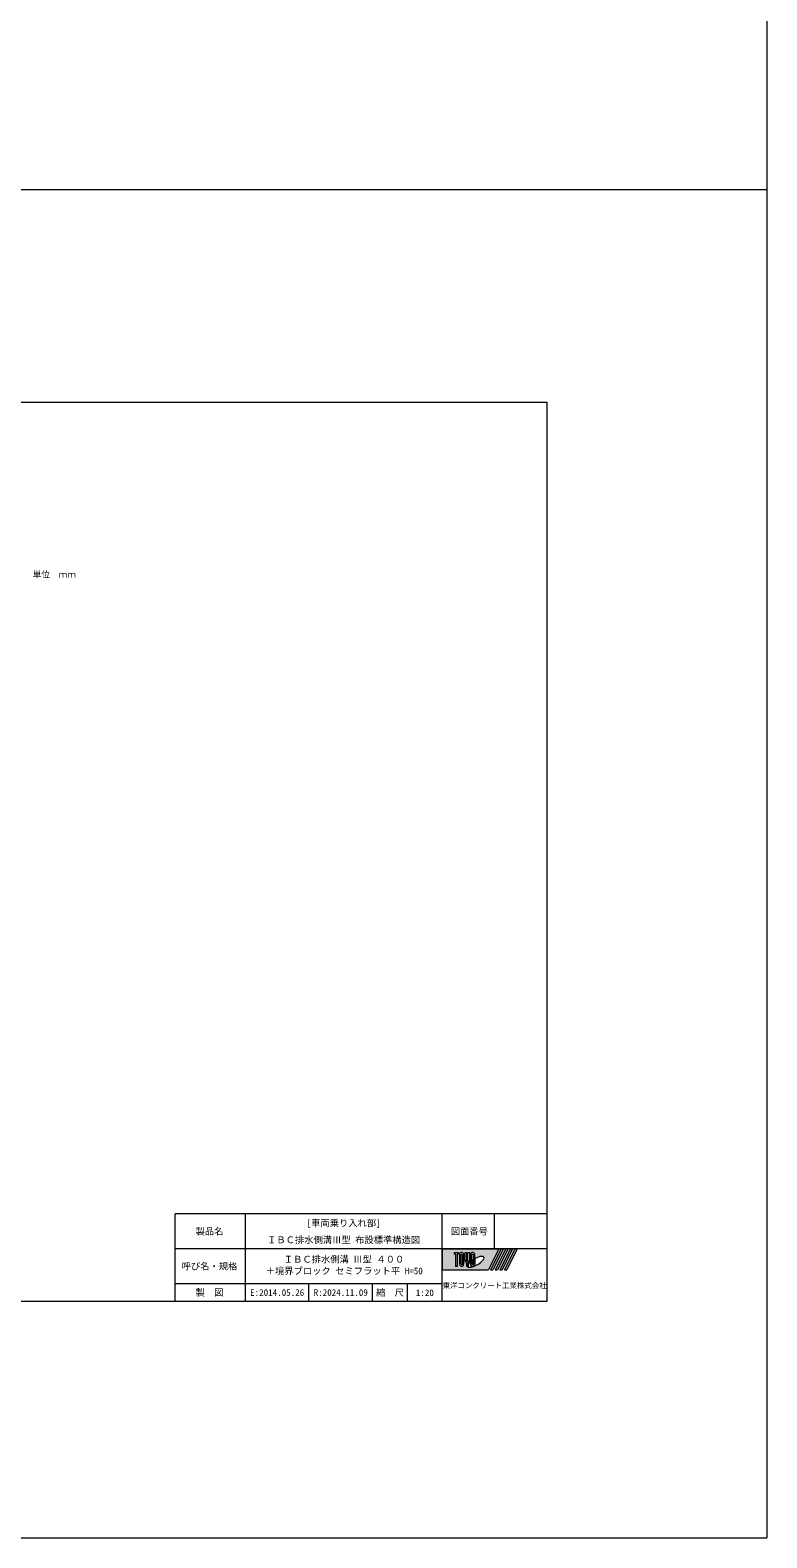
# Model space of a CAD drawing. Units: millimetres at full size; details may follow other scales. Extents: x 6872 to 78201, y -34623 to -7860.
# Drawn here: x 73681 to 78201, y -26354 to -17107 of the extents above; entities that cross this region are included whole.
import ezdxf
from ezdxf.enums import TextEntityAlignment as Align

# ---------------------------------------------------------------- set-up
doc = ezdxf.new("R2010")
doc.units = ezdxf.units.MM
doc.header["$LTSCALE"] = 16
for name, color, linetype, lineweight in [('0_2', 7, 'Continuous', 20), ('図枠', 1, 'Continuous', 20), ('枠', 5, 'Continuous', 5)]:
    doc.layers.add(name, color=color, linetype=linetype, lineweight=lineweight)
doc.styles.add('ＭＳ ゴシック', font='')
doc.styles.get('ＭＳ ゴシック').set_extended_font_data('MS Gothic')

msp = doc.modelspace()

# ---------------------------------------------------------------- hatches: boundary and pattern name
at = {"layer": '枠'}
h = msp.add_hatch(color=7, dxfattribs=at)
h.paths.add_polyline_path([(76209.74, -24581.39), (76209.74, -24709.96), (76492.6, -24709.96), (76556.88, -24581.39)])
edge = h.paths.add_edge_path(flags=16)
edge.add_ellipse((76415.11, -24660.54), major_axis=(50.37, 28.2), ratio=0.3471473, start_angle=-144.311216, end_angle=72.189903, ccw=False)
edge.add_ellipse((76396.46, -24672.71), major_axis=(0, 17.14), ratio=0.8463541, start_angle=-160.703457, end_angle=-90)
edge.add_line((76410.96, -24672.71), (76410.96, -24640.03))
edge = h.paths.add_edge_path(flags=16)
edge.add_ellipse((76396.46, -24618.64), major_axis=(0, 15.82), ratio=0.8463541, start_angle=-90, end_angle=90, ccw=False)
edge.add_line((76409.85, -24618.64), (76409.85, -24672.71))
edge.add_ellipse((76396.46, -24672.71), major_axis=(0, 15.82), ratio=0.8463541, start_angle=90, end_angle=-90, ccw=False)
edge.add_line((76383.06, -24672.71), (76383.06, -24618.64))
edge = h.paths.add_edge_path(flags=16)
edge.add_line((76400.92, -24618.64), (76400.92, -24672.71))
edge.add_ellipse((76396.46, -24672.71), major_axis=(0, 5.27), ratio=0.8463543, start_angle=90, end_angle=-90, ccw=False)
edge.add_line((76391.99, -24672.71), (76391.99, -24618.64))
edge.add_ellipse((76396.46, -24618.64), major_axis=(0, 5.27), ratio=0.8463543, start_angle=-90, end_angle=90, ccw=False)
edge = h.paths.add_edge_path(flags=16)
edge.add_line((76399.8, -24646.28), (76399.8, -24672.71))
edge.add_ellipse((76396.46, -24672.71), major_axis=(0, 3.96), ratio=0.8463541, start_angle=90, end_angle=-90, ccw=False)
edge.add_line((76393.11, -24672.71), (76393.11, -24650.6))
edge.add_ellipse((76415.11, -24660.54), major_axis=(50.37, 28.2), ratio=0.3471473, start_angle=107.791742, end_angle=126.471319, ccw=False)
edge = h.paths.add_edge_path(flags=16)
edge.add_line((76376.37, -24602.82), (76376.37, -24651.28))
edge.add_ellipse((76362.97, -24651.28), major_axis=(0, 15.82), ratio=0.8463541, start_angle=-163.341167, end_angle=-90, ccw=False)
edge.add_line((76367.44, -24666.2), (76367.44, -24688.53))
edge.add_line((76367.44, -24688.53), (76358.51, -24688.53))
edge.add_line((76358.51, -24688.53), (76358.51, -24666.2))
edge.add_ellipse((76362.97, -24651.28), major_axis=(0, 15.82), ratio=0.8463541, start_angle=90, end_angle=163.341167, ccw=False)
edge.add_line((76349.58, -24651.28), (76349.58, -24602.82))
edge.add_line((76349.58, -24602.82), (76358.51, -24602.82))
edge.add_line((76358.51, -24602.82), (76358.51, -24651.28))
edge.add_ellipse((76362.97, -24651.28), major_axis=(0, 5.27), ratio=0.8463543, start_angle=90, end_angle=-90)
edge.add_line((76367.44, -24651.28), (76367.44, -24602.82))
edge.add_line((76367.44, -24602.82), (76376.37, -24602.82))
edge = h.paths.add_edge_path(flags=16)
edge.add_line((76381.95, -24659.06), (76381.95, -24672.71))
edge.add_ellipse((76396.46, -24672.71), major_axis=(0, 17.14), ratio=0.8463541, start_angle=90, end_angle=-171.54427)
edge.add_ellipse((76415.11, -24660.54), major_axis=(50.37, 28.2), ratio=0.3471473, start_angle=-178.649536, end_angle=-148.292442, ccw=False)
edge.add_line((76365.51, -24689.85), (76368.55, -24689.85))
edge.add_line((76368.55, -24689.85), (76368.55, -24673.14))
edge.add_ellipse((76415.11, -24660.54), major_axis=(50.37, 28.2), ratio=0.3471473, start_angle=148.21912, end_angle=165.908122, ccw=False)
edge = h.paths.add_edge_path(flags=16)
edge.add_ellipse((76329.49, -24618.64), major_axis=(0, 15.82), ratio=0.8463541, start_angle=-90, end_angle=90, ccw=False)
edge.add_line((76342.88, -24618.64), (76342.88, -24672.71))
edge.add_ellipse((76329.49, -24672.71), major_axis=(0, 15.82), ratio=0.8463541, start_angle=90, end_angle=-90, ccw=False)
edge.add_line((76316.1, -24672.71), (76316.1, -24618.64))
edge = h.paths.add_edge_path(flags=16)
edge.add_line((76333.96, -24618.64), (76333.96, -24672.71))
edge.add_ellipse((76329.49, -24672.71), major_axis=(0, 5.27), ratio=0.8463543, start_angle=90, end_angle=-90, ccw=False)
edge.add_line((76325.03, -24672.71), (76325.03, -24618.64))
edge.add_ellipse((76329.49, -24618.64), major_axis=(0, 5.27), ratio=0.8463543, start_angle=-90, end_angle=90, ccw=False)
h.paths.add_polyline_path([(76309.4, -24602.82), (76309.4, -24613.37), (76300.47, -24613.37), (76300.47, -24688.53), (76291.54, -24688.53), (76291.54, -24613.37), (76282.62, -24613.37), (76282.62, -24602.82)], flags=16)
for points in [[(76506.74, -24709.96), (76520.88, -24709.96), (76585.17, -24581.39), (76571.02, -24581.39)], [(76613.45, -24581.39), (76599.31, -24581.39), (76535.02, -24709.96), (76549.17, -24709.96)], [(76641.74, -24581.39), (76627.6, -24581.39), (76563.31, -24709.96), (76577.45, -24709.96)], [(76670.02, -24581.39), (76655.88, -24581.39), (76591.6, -24709.96), (76605.74, -24709.96)]]:
    msp.add_hatch(color=7, dxfattribs=at).paths.add_polyline_path(points)

# ---------------------------------------------------------------- linework, layer by layer
at = {"layer": '図枠'}
for p, q in [((78201.37, -7859.66), (78201.37, -26353.74)), ((56806.28, -18084.67), (78201.37, -18084.67)), ((56806.28, -26353.74), (78201.37, -26353.74))]:
    msp.add_line(p, q, dxfattribs=at)
at = {"layer": '枠', "lineweight": 20}
for p, q in [((68852.6, -19388.53), (76852.6, -19388.53)), ((76852.6, -24902.82), (76852.6, -19388.53)), ((74570.92, -24902.82), (74570.92, -24367.1)), ((76852.6, -24367.1), (74570.92, -24367.1)), ((75002.02, -24902.82), (75002.02, -24367.1)), ((76209.74, -24902.82), (76209.74, -24367.1)), ((76531.17, -24581.39), (76531.17, -24367.1)), ((76852.6, -24581.39), (74570.92, -24581.39)), ((76209.74, -24795.68), (74570.92, -24795.68)), ((75392.02, -24902.82), (75392.02, -24795.68)), ((75782.02, -24902.82), (75782.02, -24795.68)), ((75995.88, -24902.82), (75995.88, -24795.68)), ((68852.6, -24902.82), (76852.6, -24902.82))]:
    msp.add_line(p, q, dxfattribs=at)
at = {"layer": '枠'}
for p, q in [((76209.74, -24581.39), (76209.74, -24709.96)), ((76209.74, -24581.39), (76556.88, -24581.39)), ((76556.88, -24581.39), (76492.6, -24709.96)), ((76571.02, -24581.39), (76506.74, -24709.96)), ((76585.17, -24581.39), (76520.88, -24709.96)), ((76599.31, -24581.39), (76535.02, -24709.96)), ((76613.45, -24581.39), (76549.17, -24709.96)), ((76627.6, -24581.39), (76563.31, -24709.96)), ((76571.02, -24581.39), (76585.17, -24581.39)), ((76641.74, -24581.39), (76577.45, -24709.96)), ((76655.88, -24581.39), (76591.6, -24709.96)), ((76599.31, -24581.39), (76613.45, -24581.39)), ((76670.02, -24581.39), (76605.74, -24709.96)), ((76627.6, -24581.39), (76641.74, -24581.39)), ((76655.88, -24581.39), (76670.02, -24581.39)), ((76282.62, -24602.82), (76282.62, -24613.37)), ((76282.62, -24602.82), (76309.4, -24602.82)), ((76291.54, -24613.37), (76282.62, -24613.37)), ((76291.54, -24613.37), (76291.54, -24688.53)), ((76300.47, -24688.53), (76291.54, -24688.53)), ((76300.47, -24613.37), (76300.47, -24688.53)), ((76309.4, -24613.37), (76300.47, -24613.37)), ((76309.4, -24602.82), (76309.4, -24613.37)), ((76316.1, -24618.64), (76316.1, -24672.71)), ((76325.03, -24672.71), (76325.03, -24618.64)), ((76333.96, -24618.64), (76333.96, -24672.71)), ((76342.88, -24672.71), (76342.88, -24618.64)), ((76349.58, -24651.28), (76349.58, -24602.82)), ((76349.58, -24602.82), (76358.51, -24602.82)), ((76358.51, -24602.82), (76358.51, -24651.28)), ((76358.51, -24666.2), (76358.51, -24688.53)), ((76367.44, -24688.53), (76358.51, -24688.53)), ((76367.44, -24651.28), (76367.44, -24602.82)), ((76367.44, -24602.82), (76376.37, -24602.82)), ((76367.44, -24666.2), (76367.44, -24688.53)), ((76368.55, -24673.14), (76368.55, -24689.85)), ((76376.37, -24602.82), (76376.37, -24651.28)), ((76381.95, -24659.06), (76381.95, -24672.71)), ((76383.06, -24618.64), (76383.06, -24672.71)), ((76391.99, -24672.71), (76391.99, -24618.64)), ((76393.11, -24672.71), (76393.11, -24650.6)), ((76399.8, -24646.28), (76399.8, -24672.71)), ((76400.92, -24618.64), (76400.92, -24672.71)), ((76409.85, -24672.71), (76409.85, -24618.64)), ((76410.96, -24672.71), (76410.96, -24640.03)), ((76209.74, -24709.96), (76492.6, -24709.96)), ((76365.51, -24689.85), (76368.55, -24689.85)), ((76506.74, -24709.96), (76520.88, -24709.96)), ((76535.02, -24709.96), (76549.17, -24709.96)), ((76563.31, -24709.96), (76577.45, -24709.96)), ((76591.6, -24709.96), (76605.74, -24709.96))]:
    msp.add_line(p, q, dxfattribs=at)
for centre, major_axis, ratio, start_param, end_param in [((76329.49, -24618.64), (0, 15.82), 0.846354, 4.712389, 7.8539816), ((76329.49, -24672.71), (0, 15.82), 0.846354, 1.5707963, 4.712389), ((76329.49, -24618.64), (0, 5.27), 0.846354, 4.712389, 7.8539816), ((76329.49, -24672.71), (0, 5.27), 0.846354, 1.5707963, 4.712389), ((76362.97, -24651.28), (0, 15.82), 0.846354, 1.5707963, 2.8017557), ((76362.97, -24651.28), (0, 5.27), 0.846354, 1.5707963, 4.712389), ((76362.97, -24651.28), (0, 15.82), 0.846354, 3.4814296, 4.712389), ((76415.11, -24660.54), (50.37, 28.2), 0.347147, 2.0815197, 2.5155126), ((76396.46, -24672.71), (0, 17.14), 0.846354, 1.5707963, 3.3154679), ((76396.46, -24618.64), (0, 15.82), 0.846354, 4.712389, 7.8539816), ((76396.46, -24672.71), (0, 15.82), 0.846354, 1.5707963, 4.712389), ((76396.46, -24618.64), (0, 5.27), 0.846354, 4.712389, 7.8539816), ((76396.46, -24672.71), (0, 5.27), 0.846354, 1.5707963, 4.712389), ((76415.11, -24660.54), (50.37, 28.2), 0.347147, 1.6817405, 1.8219833), ((76396.46, -24672.71), (0, 3.96), 0.846354, 1.5707963, 4.712389), ((76415.11, -24660.54), (50.37, 28.2), 0.347147, 4.2621853, 7.7429163), ((76396.46, -24672.71), (0, 17.14), 0.846354, 3.5338438, 4.712389), ((76415.11, -24660.54), (50.37, 28.2), 0.347147, 3.2093975, 4.2004451)]:
    msp.add_ellipse(centre, major_axis=major_axis, ratio=ratio, start_param=start_param, end_param=end_param, dxfattribs=at)

# ---------------------------------------------------------------- texts
at = {"layer": '0_2', "style": 'ＭＳ ゴシック'}
msp.add_text('単位\u3000ｍｍ', height=37.98, dxfattribs=at).set_placement((73696.86, -20475.67), align=Align.BOTTOM_LEFT)
msp.add_text('1:20', height=40.82, dxfattribs=at).set_placement((76102.81, -24883.44), align=Align.BOTTOM_CENTER)
at = {"layer": '枠', "color": 7, "style": 'ＭＳ ゴシック'}
for s, height, p in [('[車両乗り入れ部]', 40.69, (75604.73, -24423.36)), ('製品名', 40.69, (74781.7, -24474.25)), ('ＩＢＣ排水側溝Ⅲ型 布設標準構造図', 40.69, (75604.73, -24526.42)), ('図面番号', 40.69, (76375.75, -24474.25)), ('呼び名・規格', 40.69, (74781.7, -24688.53)), ('製\u3000図', 40.69, (74781.7, -24849.25)), ('E:2014.05.26', 40.69, (75197.02, -24849.25)), ('R:2024.11.09', 40.69, (75587.02, -24849.25)), ('縮\u3000尺', 40.69, (75888.95, -24849.25)), ('東洋コンクリート工業株式会社', 32.55, (76531.17, -24806.29))]:
    msp.add_text(s, height=height, dxfattribs=at).set_placement(p, align=Align.MIDDLE_CENTER)
for s, p in [('ＩＢＣ排水側溝 Ⅲ型 ４００', (75237.69, -24625.07)), ('＋境界ブロック セミフラット平 H=50', (75126.69, -24696.5))]:
    msp.add_text(s, height=40.69, dxfattribs=at).set_placement(p, align=Align.TOP_LEFT)

doc.saveas('drawing.dxf')
